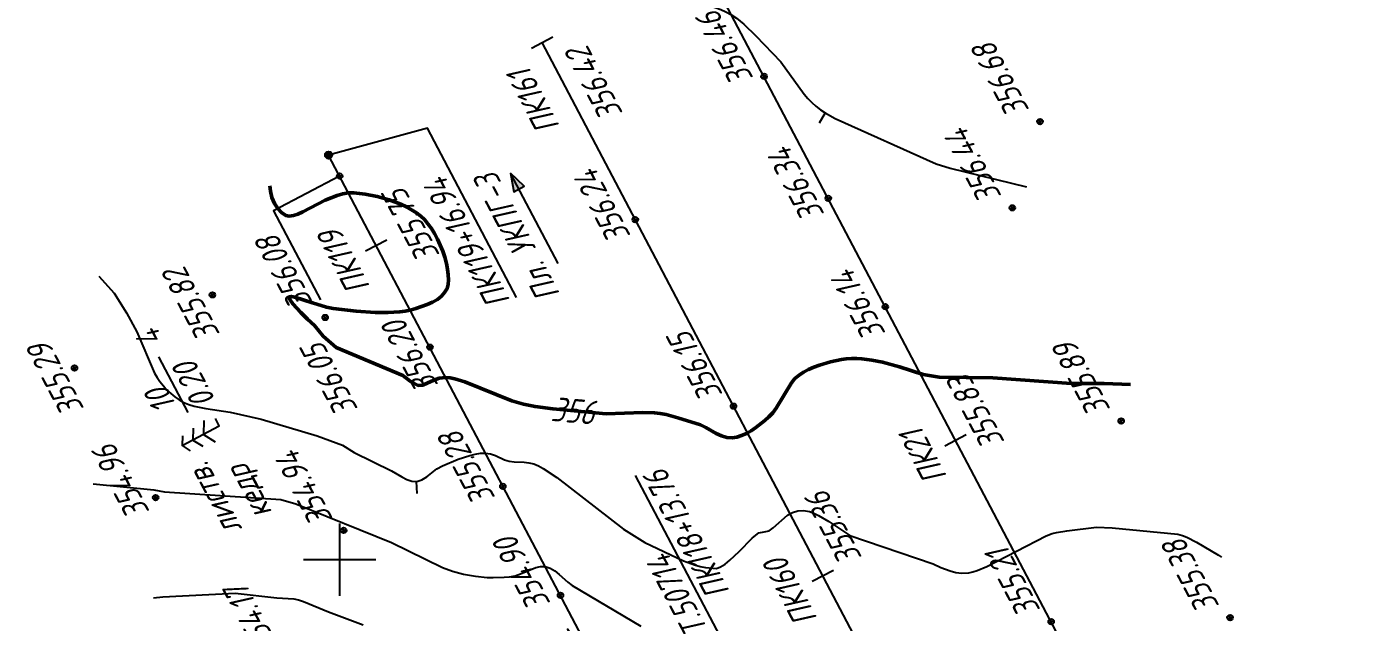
# Model space of a CAD drawing. Extents: x 1517348 to 1518464, y 2188576 to 2190606.
# Drawn here: x 1517348 to 1517568.8, y 2190389.6 to 2190488.5 of the extents above; entities that cross this region are included whole.
import ezdxf
from ezdxf.enums import TextEntityAlignment as Align

# ---------------------------------------------------------------- set-up
doc = ezdxf.new("R2010")
doc.units = 0
for name, color, linetype, lineweight in [('ИИ_ГЕОПУНКТ_025', 7, 'Continuous', 25), ('ИИ_ГЕОСЕТКА_025', 3, 'Continuous', 25), ('ИИ_ОТМЕТКА_025', 7, 'Continuous', 25), ('ИИ_ПИКЕТАЖ_025', 7, 'Continuous', 25), ('ИИ_РАЗМЕР_025', 7, 'Continuous', 25), ('ИИ_РЕЛЬЕФ_025', 34, 'Continuous', 25), ('ИИ_РЕЛЬЕФ_050', 34, 'Continuous', 50), ('ИИ_ТЕКСТ_025', 7, 'Continuous', 25), ('ИИ_ТРАССА_ТРУБ_025', 7, 'Continuous', 25), ('ИИ_УГОДЬЯ_025', 7, 'Continuous', 25)]:
    doc.layers.add(name, color=color, linetype=linetype, lineweight=lineweight)
doc.styles.add('VNIPISIMPLEXCUR', font='simplex.shx', dxfattribs={"width": 0.8, "oblique": 15})
doc.dimstyles.new('ИИ-2000-м-dm$2', dxfattribs={"dimscale": 2, "dimtxt": 2.5, "dimasz": 2.5, "dimexe": 1.25, "dimexo": 0, "dimgap": 1, "dimtad": 2, "dimtoh": 1, "dimzin": 1, "dimdsep": 46, "dimtxsty": 'VNIPISIMPLEXCUR', "dimcen": 2.5, "dimaunit": 1, "dimazin": 0, "dimtfac": 1, "dimtmove": 1, "dimatfit": 2, "dimfxl": 1, "dimarcsym": 0})

# ---------------------------------------------------------------- blocks, each defined once
blk = doc.blocks.new('PICKET')
at = {"color": 0, "linetype": 'Continuous', "lineweight": 25}
for p, q in [((-0.2299999999999898, 0), (0.2299999999999898, 0)), ((0, 0.2299999999999898), (0, -0.2299999999999898))]:
    blk.add_line(p, q, dxfattribs=at)
blk.add_circle((0, 0), 0.23, dxfattribs=at)
at = {"color": 0, "linetype": 'Continuous', "style": 'VNIPISIMPLEXCUR', "oblique": 15, "width": 0.8}
blk.add_attdef('OTMETKA', (1.25, 0.3000000000000114), '', height=2, dxfattribs=at)
at = {"color": 8, "linetype": 'Continuous', "style": 'VNIPISIMPLEXCUR', "oblique": 15, "width": 0.8, "flags": 1}
blk.add_attdef('NOMER', (1.25, -2.699999999999989), '', height=2, dxfattribs=at)
blk = doc.blocks.new('ИИ050052Р')
at = {"linetype": 'Continuous', "lineweight": 25}
h = blk.add_hatch(color=0, dxfattribs=at)
edge = h.paths.add_edge_path()
edge.add_arc((0, 0), 0.15, 0, 360)
at = {"color": 0, "linetype": 'Continuous', "lineweight": 25}
for radius in [0.75, 0.15]:
    blk.add_circle((0, 0), radius, dxfattribs=at)
at = {"color": 0, "linetype": 'Continuous', "style": 'VNIPISIMPLEXCUR', "oblique": 15, "width": 0.8}
for tag, p in [('CENTRE', (1.449999999999999, 0.6999999999999993)), ('HEIGHT', (1.449999999999999, -2.699999999999999))]:
    blk.add_attdef(tag, p, '', height=2, dxfattribs=at)
for tag, p in [('NUMBER', (-2, -1)), ('STATIONING', (-2, -4.399999999999999)), ('ALPHA', (-2, -7.799999999999999))]:
    blk.add_attdef(tag, text='', height=2, dxfattribs=at).set_placement(p, align=Align.RIGHT)
at = {"color": 253, "linetype": 'Continuous', "style": 'VNIPISIMPLEXCUR', "oblique": 15, "width": 0.8, "flags": 1}
blk.add_attdef('NOTE', text='', height=1.6, dxfattribs=at).set_placement((-2, -10.8), align=Align.RIGHT)
blk = doc.blocks.new('ИИ15001')
at = {"color": 0, "linetype": 'Continuous', "lineweight": 25}
blk.add_lwpolyline([(0, 1), (0, -1)], dxfattribs=at)
at = {"color": 0, "linetype": 'Continuous', "lineweight": 25, "style": 'VNIPISIMPLEXCUR', "oblique": 15, "width": 0.8}
blk.add_attdef('STATIONING', text='', height=2, dxfattribs=at).set_placement((0, 2), align=Align.CENTER)
at = {"color": 7, "linetype": 'Continuous', "lineweight": 25, "style": 'VNIPISIMPLEXCUR', "oblique": 15, "width": 0.8}
blk.add_attdef('HEIGHT', text='', height=2, dxfattribs=at).set_placement((0, -2), align=Align.TOP_CENTER)
blk = doc.blocks.new('ИИ053672А')
at = {"color": 0, "linetype": 'Continuous'}
for points in [[(0.6999999999999886, 3.095854811567278), (0, 3.5), (-0.6999999999999886, 3.095854811567278)], [(0, 3.5), (0, 0), (0.6999999999999886, 0)], [(0.8499999999999943, 2.009252271188814), (0, 2.5), (-0.8499999999999943, 2.009252271188814)], [(1, 0.9226497308103774), (0, 1.5), (-1, 0.9226497308103774)]]:
    blk.add_lwpolyline(points, dxfattribs=at)
at = {"color": 0, "linetype": 'Continuous', "style": 'VNIPISIMPLEXCUR', "oblique": 15, "width": 0.8}
blk.add_attdef('RACE1', text='', height=2, dxfattribs=at).set_placement((-2, 2.25), align=Align.RIGHT)
blk.add_attdef('HEIGHT', (2, 2.25), '', height=2, dxfattribs=at)
blk.add_attdef('DISTANCE', text='', height=2, dxfattribs=at).set_placement((8.5, 1.75), align=Align.MIDDLE_LEFT)
blk.add_attdef('RACE2', text='', height=2, dxfattribs=at).set_placement((-2, 1.25), align=Align.TOP_RIGHT)
blk.add_attdef('THICKNESS', text='', height=2, dxfattribs=at).set_placement((2, 1.25), align=Align.TOP_LEFT)
blk = doc.blocks.new('ИИ053296')
at = {"color": 0, "linetype": 'Continuous', "lineweight": 25}
blk.add_lwpolyline([(0, 0), (1, 0)], dxfattribs=at)
blk = doc.blocks.new('*D23')
at = {"layer": 'Defpoints', "color": 0, "transparency": 16777216}
for p in [(1517433.621501465, 2190485.815147317), (1517814.440990922, 2189993.765485427), (1517710.22396593, 2189950.843444816), (1517583.524995303, 2189878.794785678), (1518412.378345602, 2188627.849851612)]:
    blk.add_point(p, dxfattribs=at)
at = {"layer": 'ИИ_РАЗМЕР_025', "color": 0, "lineweight": -2, "transparency": 16777216}
for p, q in [((1517701.869198599, 2189947.558260646), (1517694.819576247, 2189960.940495218)), ((1517709.197025908, 2189948.667662895), (1517701.869198599, 2189947.558260646))]:
    blk.add_line(p, q, dxfattribs=at)
blk.add_arc((1517718.097446287, 2189945.797025238), 9.351900528215149, 142.4771374304417, 181.7709000662602, dxfattribs=at)
at = {"layer": 'ИИ_РАЗМЕР_025', "color": 0, "transparency": 16777216}
for points in [[(1517710.250687985, 2189952.002795828), (1517711.11002611, 2189950.983327453), (1517713.738762169, 2189954.071076014)], [(1517709.396538201, 2189945.670653224), (1517708.103486539, 2189945.345391518), (1517709.725797489, 2189941.628867385)]]:
    blk.add_solid(points, dxfattribs=at)
at = {"layer": 'ИИ_РАЗМЕР_025', "color": 0, "transparency": 16777216, "insert": (1517695.120068084, 2189953.115974297), "char_height": 4, "attachment_point": 5, "rotation": 117.77979618591773, "style": 'VNIPISIMPLEXCUR'}
blk.add_mtext("88°41'", dxfattribs=at)
blk = doc.blocks.new('ИИ05012')
at = {"color": 0, "linetype": 'Continuous', "lineweight": 25, "flags": 128}
for points in [[(0, 3), (0, -3)], [(-3, 0), (3, 0)]]:
    blk.add_lwpolyline(points, dxfattribs=at)
blk = doc.blocks.new('ИИ15002')
at = {"linetype": 'Continuous', "lineweight": 25}
h = blk.add_hatch(color=0, dxfattribs=at)
edge = h.paths.add_edge_path()
edge.add_arc((0, 0), 0.3, 0, 360)
at = {"color": 0, "linetype": 'Continuous', "lineweight": 25}
blk.add_circle((0, 0), 0.3, dxfattribs=at)
at = {"color": 0, "linetype": 'Continuous', "style": 'VNIPISIMPLEXCUR', "oblique": 15, "width": 0.8}
blk.add_attdef('STATIONING', (1, 1.3), '', height=2, rotation=90, dxfattribs=at)
at = {"color": 7, "linetype": 'Continuous', "style": 'VNIPISIMPLEXCUR', "oblique": 15, "width": 0.8}
blk.add_attdef('HEIGHT', text='', height=2, dxfattribs=at).set_placement((0, -1.3), align=Align.TOP_CENTER)
blk = doc.blocks.new('ИИ15008')
at = {"linetype": 'Continuous', "lineweight": 25}
blk.add_hatch(color=0, dxfattribs=at).paths.add_polyline_path([(0, 0), (1.5, -0.5000000000000002), (1.5, 0.4999999999999998)])
at = {"color": 0, "linetype": 'Continuous', "lineweight": 25}
blk.add_lwpolyline([(0, 0), (1.5, -0.5000000000000002), (1.5, 0.4999999999999998)], close=True, dxfattribs=at)
blk.add_lwpolyline([(8.5, -9.992007221626409e-16), (0, 0)], dxfattribs=at)

msp = doc.modelspace()

# ---------------------------------------------------------------- linework, layer by layer
at = {"layer": 'ИИ_ГЕОПУНКТ_025'}
msp.add_lwpolyline([(1517446.28, 2190375.86), (1517464.232876485, 2190385.317389098), (1517449.134685251, 2190413.978149437)], dxfattribs=at)
at = {"layer": 'ИИ_ОТМЕТКА_025', "elevation": 2.430000000000007}
msp.add_lwpolyline([(1517400.02, 2190463.67), (1517389.062478689, 2190457.897691442), (1517396.842999054, 2190443.127999758)], dxfattribs=at)
at = {"layer": 'ИИ_ПИКЕТАЖ_025', "color": 4}
msp.add_lwpolyline([(1517429.381777077, 2190443.533146976), (1517414.592510087, 2190471.607479207), (1517398.189337403, 2190467.149850846)], dxfattribs=at)
at = {"layer": 'ИИ_РЕЛЬЕФ_025'}
for points, elevation in [([(1517449.174680886, 2190494.008400895), (1517453.829448686, 2190493.952812991), (1517455.72475648, 2190493.093126095), (1517461.535992414, 2190491.921181013), (1517462.363680111, 2190491.662027572), (1517463.322962647, 2190491.303968048), (1517464.162033101, 2190490.931642231), (1517464.986697022, 2190490.472368225), (1517465.902759956, 2190489.853464134), (1517467.107470942, 2190488.867728215), (1517469.101573617, 2190486.937939637), (1517473.269333716, 2190482.64522517), (1517477.163311931, 2190477.246100857), (1517477.769957757, 2190476.533434126), (1517478.411857842, 2190475.861813114), (1517479.096566667, 2190475.240033333), (1517479.832958658, 2190474.671228855), (1517480.612594816, 2190474.152772564), (1517482.271074339, 2190473.231364646), (1517499.075, 2190465.693888889), (1517501.382673077, 2190464.955019231), (1517514.036838333, 2190461.898170098)], 356.5), ([(1517360.062540391, 2190447.065049689), (1517362.575135368, 2190444.218341639), (1517364.632441667, 2190440.971725), (1517366.369975, 2190437.83), (1517369.299101764, 2190430.963854391), (1517369.715428372, 2190430.236740851), (1517370.15883936, 2190429.580409192), (1517370.746386264, 2190428.829217815), (1517371.343929777, 2190428.152973903), (1517371.967665988, 2190427.545181565), (1517372.633790987, 2190426.99934491), (1517373.358500861, 2190426.508968051), (1517374.1579917, 2190426.067555097), (1517374.967540713, 2190425.730062942), (1517375.855482991, 2190425.466782337), (1517377.794184328, 2190425.094352804), (1517381.81631303, 2190424.486499677), (1517386.970769565, 2190423.322608696), (1517396.295685714, 2190420.532857143), (1517400.509971428, 2190418.975714285), (1517402.414809072, 2190417.75221088), (1517408.613860993, 2190414.719329423), (1517410.33100578, 2190413.74120033), (1517411.181174234, 2190413.322002428), (1517412.014534812, 2190413.042537816), (1517412.822683575, 2190412.972673139), (1517413.686447148, 2190413.216623056), (1517414.496298662, 2190413.729323997), (1517416.145817718, 2190415.045198863), (1517417.081261363, 2190415.590482745), (1517419.6963096, 2190416.66276866), (1517421.607144853, 2190417.284602432), (1517422.536950008, 2190417.510026548), (1517423.41596756, 2190417.652861831), (1517424.218913044, 2190417.693913044), (1517425.083422943, 2190417.567819555), (1517425.87611335, 2190417.284519508), (1517427.381255131, 2190416.581329927), (1517428.161316226, 2190416.328955485), (1517428.974779774, 2190416.22141627), (1517430.630247941, 2190416.153852414), (1517431.444214949, 2190416.063357023), (1517432.246730146, 2190415.919175672), (1517433.043442889, 2190415.584899495), (1517433.816436506, 2190415.14495923), (1517436.094756, 2190413.644), (1517447.159394118, 2190405.044705882), (1517450.716066904, 2190402.84319583), (1517457.123260027, 2190399.805056658), (1517458.930798505, 2190399.143405173), (1517459.854339942, 2190398.87417508), (1517460.756203289, 2190398.711743719), (1517462.572082499, 2190398.519388101), (1517463.267176215, 2190398.79918291), (1517464.009281403, 2190399.270348953), (1517464.781560263, 2190399.886960881), (1517466.349287806, 2190401.372821005), (1517468.506236689, 2190403.54432165), (1517469.105963805, 2190404.069176598), (1517469.618, 2190404.418), (1517470.501631161, 2190404.638582766), (1517471.305038452, 2190404.793526865), (1517471.995070699, 2190405.262862244), (1517474.400817922, 2190407.397311976), (1517475.189615826, 2190407.846671686), (1517476.113359934, 2190408.104111702), (1517477.026436022, 2190408.148380962), (1517478.051366307, 2190407.970069116), (1517478.761185986, 2190407.719717988), (1517479.53627437, 2190407.339487236), (1517481.222009222, 2190406.309275745), (1517484.713975, 2190404.009075), (1517498.5757, 2190399.294285714), (1517499.848046742, 2190398.667833339), (1517501.397862542, 2190398.134399082), (1517502.301890383, 2190397.881334359), (1517503.312406293, 2190397.736354679), (1517504.457776341, 2190397.797798038), (1517505.13126007, 2190397.947075041), (1517505.865646617, 2190398.180686128), (1517507.485352787, 2190398.856910162), (1517517.313198176, 2190403.965707371), (1517518.3025, 2190404.32125), (1517519.031539169, 2190404.496453007), (1517520.768733422, 2190404.78102501), (1517525.654444444, 2190405.364444444), (1517528.28798, 2190405.248), (1517539.207067819, 2190404.202367989), (1517539.962276613, 2190404.028937456), (1517540.653762614, 2190403.750344964), (1517542.308766045, 2190402.880198095), (1517545.945210622, 2190400.764350089), (1517546.436130292, 2190400.394886186)], 355.5), ([(1517359.121738446, 2190412.576854219), (1517369.149627778, 2190411.580833333), (1517370.94816087, 2190411.225217391), (1517390.257976923, 2190409.987692308), (1517392.732140741, 2190409.278148148), (1517408.64794, 2190402.866), (1517417.107985931, 2190398.67162802), (1517418.759926551, 2190398.058239351), (1517420.569429425, 2190397.583195841), (1517422.563030452, 2190397.239386866), (1517424.527569045, 2190397.059126644), (1517425.48701674, 2190397.026314994), (1517427.336422545, 2190397.06730397), (1517428.216842105, 2190397.137894737), (1517429.142560305, 2190397.317118444), (1517430.042757161, 2190397.624154852), (1517432.590407575, 2190398.67328283), (1517433.388706958, 2190398.852712586), (1517434.161578947, 2190398.840526316), (1517434.965863019, 2190398.582029473), (1517435.724384196, 2190398.132164977), (1517436.452396777, 2190397.554722045), (1517437.877913344, 2190396.272257747), (1517438.605925926, 2190395.694814815), (1517450.02, 2190388.954857143)], 355), ([(1517369.088999805, 2190393.656137584), (1517370.641566667, 2190393.816428571), (1517382.698946939, 2190394.414081633), (1517389.614028808, 2190393.679759029), (1517392.398529025, 2190393.470939566), (1517393.190164151, 2190393.327245283), (1517393.997252732, 2190393.064923732), (1517398.181548, 2190391.3289), (1517403.925354545, 2190389.190972727)], 354.5)]:
    msp.add_lwpolyline(points, dxfattribs=dict(at, elevation=elevation))
at = {"layer": 'ИИ_РЕЛЬЕФ_050', "elevation": 356}
msp.add_lwpolyline([(1517388.455173618, 2190462.021994341), (1517388.514945559, 2190461.140337022), (1517388.772809272, 2190460.109198157), (1517389.205903281, 2190459.128821056), (1517389.750033617, 2190458.262721741), (1517390.390314579, 2190457.591663538), (1517391.074070588, 2190457.13357647), (1517391.663656789, 2190457.018034051), (1517392.342508925, 2190457.098734169), (1517393.098904249, 2190457.340245428), (1517393.921120015, 2190457.707136428), (1517397.640064361, 2190459.674378385), (1517399.596138585, 2190460.442571176), (1517400.546977734, 2190460.722937442), (1517401.461652345, 2190460.904167508), (1517402.346928263, 2190460.881478584), (1517404.248006803, 2190460.683962915), (1517406.24894695, 2190460.292744511), (1517408.260739907, 2190459.718800607), (1517410.194376879, 2190458.973108434), (1517411.104071621, 2190458.539287131), (1517411.960849069, 2190458.066645225), (1517412.753583122, 2190457.556554867), (1517413.471147681, 2190457.010388213), (1517414.102416647, 2190456.429517416), (1517414.677083143, 2190455.749842519), (1517415.251135844, 2190454.982557303), (1517415.783027413, 2190454.117500479), (1517416.277136171, 2190453.18461795), (1517416.726359023, 2190452.20382882), (1517417.123592878, 2190451.195052193), (1517417.461734641, 2190450.178207176), (1517417.733681218, 2190449.173212873), (1517417.932329517, 2190448.199988388), (1517418.050576442, 2190447.278452827), (1517418.081318902, 2190446.428525294), (1517418.017453802, 2190445.670124894), (1517417.851878049, 2190445.023170732), (1517417.437428621, 2190444.358056062), (1517416.939390705, 2190443.726080291), (1517416.254768556, 2190443.195773649), (1517415.456431654, 2190442.73413852), (1517414.573283175, 2190442.333559246), (1517412.668164174, 2190441.685105642), (1517411.704, 2190441.422000001), (1517410.882497222, 2190441.245923216), (1517409.988690546, 2190441.118710859), (1517408.033660379, 2190440.993239087), (1517405.937899249, 2190441.010303991), (1517402.746927084, 2190441.225981107), (1517398.923643518, 2190441.683142514), (1517397.829230804, 2190441.900522682), (1517395.516863726, 2190442.605552634), (1517392.599022059, 2190443.589675259), (1517392.00248071, 2190443.698377826), (1517391.689482638, 2190443.614178313), (1517391.767867736, 2190443.170197015), (1517392.256313088, 2190442.475665401), (1517393.550283212, 2190441.004173599), (1517394.677579571, 2190439.905823978), (1517395.863086513, 2190438.86311077), (1517397.295969039, 2190437.07081235), (1517399.437391304, 2190435.209217391), (1517410.525418182, 2190430.568181818), (1517411.748807772, 2190429.599372767), (1517412.401710954, 2190429.21699387), (1517413.082086394, 2190428.90263206), (1517413.856981637, 2190428.97836708), (1517414.677447808, 2190429.316045669), (1517415.567083805, 2190429.750419628), (1517416.549488526, 2190430.116240761), (1517417.64826087, 2190430.24826087), (1517418.360546859, 2190430.177267539), (1517419.131247167, 2190430.019165221), (1517420.821678688, 2190429.490575278), (1517428.614337338, 2190426.358304404), (1517430.550671283, 2190425.781127043), (1517432.473161036, 2190425.404101203), (1517435.400241552, 2190425.007723548), (1517444.28551323, 2190424.22457723), (1517450.337728307, 2190424.405127491), (1517452.278024039, 2190424.340224626), (1517453.207689524, 2190424.242102892), (1517454.226249874, 2190424.066323117), (1517456.16705553, 2190423.558521817), (1517459.933088788, 2190422.355429113), (1517460.810345418, 2190421.937245023), (1517462.559353726, 2190420.960639711), (1517463.436610356, 2190420.542455621), (1517464.320218122, 2190420.286065021), (1517465.21039094, 2190420.196917395), (1517465.970504566, 2190420.320909705), (1517466.751322746, 2190420.577295588), (1517467.542714409, 2190420.94501836), (1517468.334548483, 2190421.403021331), (1517469.116693899, 2190421.930247816), (1517470.611394468, 2190423.108144579), (1517471.303687481, 2190423.716701484), (1517471.920878718, 2190424.368774671), (1517472.476455624, 2190425.121363352), (1517475.019616669, 2190429.322624925), (1517475.619202478, 2190430.036658022), (1517476.295072251, 2190430.637323765), (1517477.04730162, 2190431.134641283), (1517477.871661039, 2190431.576180717), (1517478.749995896, 2190431.964455595), (1517479.664151582, 2190432.301979448), (1517481.527306991, 2190432.834828203), (1517483.315890377, 2190433.194835217), (1517484.136831034, 2190433.316306897), (1517485.03573246, 2190433.39772133), (1517485.882616548, 2190433.405696351), (1517486.703297504, 2190433.352938207), (1517488.369306842, 2190433.116047419), (1517490.152737451, 2190432.774534021), (1517492.993522802, 2190431.974204453), (1517496.89665, 2190430.746766667), (1517499.582527632, 2190430.264595066), (1517508.46, 2190430.1776), (1517521.48, 2190429.210061111), (1517526.94995, 2190429.25), (1517531.343841434, 2190429.044442099)], dxfattribs=at)
at = {"layer": 'ИИ_ТРАССА_ТРУБ_025', "color": 34}
msp.add_lwpolyline([(1517809.905160894, 2189835.886634048), (1517460.163862832, 2190499.797387947)], dxfattribs=at)
at = {"layer": 'ИИ_ТРАССА_ТРУБ_025', "color": 4}
for points in [[(1518412.378345602, 2188627.849851611), (1517433.621501464, 2190485.815147317)], [(1518412.378345602, 2188627.849851611), (1517433.621501464, 2190485.815147317)], [(1517676.425706568, 2189939.01476061), (1517585.06, 2190112.46), (1517446.28, 2190375.86), (1517398.189337402, 2190467.149850845)], [(1517676.425706568, 2189939.01476061), (1517585.06, 2190112.46), (1517446.28, 2190375.86), (1517398.189337402, 2190467.149850845)]]:
    msp.add_lwpolyline(points, dxfattribs=at)
at = {"layer": 'ИИ_УГОДЬЯ_025'}
msp.add_lwpolyline([(1517374.88008901, 2190424.443493708), (1517370.021042211, 2190433.667378452)], dxfattribs=at)

# ---------------------------------------------------------------- block references
at = {"layer": 'ИИ_ГЕОПУНКТ_025'}
ref = msp.add_blockref('ИИ050052Р', (1517446.28, 2190375.86), dxfattribs=dict(at, xscale=2, yscale=2, zscale=2, rotation=117.7797222222222))
ref.add_attrib('NUMBER', 'Т.50714', dxfattribs={"layer": '0', "color": 0, "linetype": 'Continuous', "height": 3.999999999999999, "rotation": 117.7797222245429, "style": 'VNIPISIMPLEXCUR', "oblique": 14.99999999999995, "width": 0.8}).set_placement((1517454.458962948, 2190401.312884576), align=Align.RIGHT)
ref.add_attrib('CENTRE', '354.68', (1517438.477116682, 2190374.591272189), dxfattribs={"layer": '0', "color": 0, "linetype": 'Continuous', "height": 3.999999999999999, "rotation": 117.7797222245429, "style": 'VNIPISIMPLEXCUR', "oblique": 14.99999999999995, "width": 0.8})
ref.add_attrib('HEIGHT', '354.32', (1517443.896132865, 2190377.4459537), dxfattribs={"layer": '0', "color": 0, "linetype": 'Continuous', "height": 3.999999999999999, "rotation": 117.7797222245429, "style": 'VNIPISIMPLEXCUR', "oblique": 14.99999999999995, "width": 0.8})
ref.add_attrib('STATIONING', 'ПК118+13.76', dxfattribs={"layer": '0', "color": 0, "linetype": 'Continuous', "height": 3.999999999999999, "rotation": 117.7797222245429, "style": 'VNIPISIMPLEXCUR', "oblique": 14.99999999999995, "width": 0.8}).set_placement((1517453.974734966, 2190415.398735698), align=Align.RIGHT)
at = {"layer": 'ИИ_ГЕОСЕТКА_025', "xscale": 2, "yscale": 2, "zscale": 2}
msp.add_blockref('ИИ05012', (1517400, 2190400), dxfattribs=at)
at = {"layer": 'ИИ_ОТМЕТКА_025'}
ref = msp.add_blockref('PICKET', (1517470.483267546, 2190480.208154986, 356.46), dxfattribs=dict(at, xscale=2, yscale=2, zscale=2, rotation=117.7797222222222))
ref.add_attrib('OTMETKA', '356.46', (1517468.794590482, 2190479.9099993, 356.46), dxfattribs={"layer": '0', "color": 0, "linetype": 'Continuous', "height": 3.999999999999998, "rotation": 117.7797222245429, "style": 'VNIPISIMPLEXCUR', "oblique": 14.99999999999995, "width": 0.8000000000000008})
at = {"layer": 'ИИ_ОТМЕТКА_025', "xscale": 2, "yscale": 2, "zscale": 2, "rotation": 117.7797222222222}
for p, values in [((1517516.3, 2190472.7001, 356.68), {'OTMETKA': '356.68'}), ((1517511.7099, 2190458.39, 356.44), {'OTMETKA': '356.44'}), ((1517465.410874775, 2190425.469666479, 356.15), {'OTMETKA': '356.15'}), ((1517529.7799, 2190423.02, 355.89), {'OTMETKA': '355.89'}), ((1517400.6799, 2190404.85, 354.94), {'OTMETKA': '354.94'}), ((1517518.158071078, 2190389.707505133, 355.21), {'OTMETKA': '355.21'}), ((1517547.86, 2190390.37, 355.38), {'OTMETKA': '355.38'})]:
    msp.add_blockref('PICKET', p, dxfattribs=at).add_auto_attribs(values)
at = {"layer": 'ИИ_ОТМЕТКА_025'}
ref = msp.add_blockref('PICKET', (1517481.143352611, 2190459.972211588, 356.34), dxfattribs=dict(at, xscale=2, yscale=2, zscale=2, rotation=117.7797222222222))
ref.add_attrib('OTMETKA', '356.34', (1517480.604842027, 2190457.33092042, 356.34), dxfattribs={"layer": '0', "color": 0, "linetype": 'Continuous', "height": 3.999999999999998, "rotation": 117.7797222245429, "style": 'VNIPISIMPLEXCUR', "oblique": 14.99999999999995, "width": 0.8000000000000008})
ref = msp.add_blockref('PICKET', (1517400.02, 2190463.67, 356.08), dxfattribs=dict(at, xscale=2, yscale=2, zscale=2, rotation=117.7797222222222))
ref.add_attrib('OTMETKA', '356.08', (1517395.606621246, 2190442.776147332, 8.230000000000075), dxfattribs={"layer": '0', "color": 0, "linetype": 'Continuous', "height": 4, "rotation": 117.7797222245429, "style": 'VNIPISIMPLEXCUR', "oblique": 14.99999999999995, "width": 0.8000000000000005})
ref = msp.add_blockref('PICKET', (1517449.101249748, 2190456.43008067, 356.24), dxfattribs=dict(at, xscale=2, yscale=2, zscale=2, rotation=117.7797222222222))
ref.add_attrib('OTMETKA', '356.24', (1517448.432731421, 2190453.728324055, 356.24), dxfattribs={"layer": '0', "color": 0, "linetype": 'Continuous', "height": 3.999999999999998, "rotation": 117.7797222245429, "style": 'VNIPISIMPLEXCUR', "oblique": 14.99999999999995, "width": 0.8000000000000008})
ref = msp.add_blockref('PICKET', (1517378.89, 2190443.94, 355.82), dxfattribs=dict(at, xscale=2, yscale=2, zscale=2, rotation=117.7797222222222))
ref.add_attrib('OTMETKA', '355.82', (1517380.242218205, 2190437.416840776, 355.82), dxfattribs={"layer": '0', "color": 0, "linetype": 'Continuous', "height": 4.000000000000001, "rotation": 117.7797222245429, "style": 'VNIPISIMPLEXCUR', "oblique": 14.99999999999939, "width": 0.7999999999999998})
ref = msp.add_blockref('PICKET', (1517490.625857014, 2190441.971658947, 356.14), dxfattribs=dict(at, xscale=2, yscale=2, zscale=2, rotation=117.7797222222222))
ref.add_attrib('OTMETKA', '356.14', (1517490.758277437, 2190437.552531968, 356.14), dxfattribs={"layer": '0', "color": 0, "linetype": 'Continuous', "height": 3.999999999999998, "rotation": 117.7797222245429, "style": 'VNIPISIMPLEXCUR', "oblique": 14.99999999999995, "width": 0.8000000000000008})
ref = msp.add_blockref('PICKET', (1517397.62258411, 2190440.18866627, 356.05), dxfattribs=dict(at, xscale=2, yscale=2, zscale=2, rotation=117.7797222222222))
ref.add_attrib('OTMETKA', '356.05', (1517403.155888121, 2190424.979579515, 356.05), dxfattribs={"layer": '0', "color": 0, "linetype": 'Continuous', "height": 4.000000000000001, "rotation": 117.7797222245429, "style": 'VNIPISIMPLEXCUR', "oblique": 14.99999999999939, "width": 0.7999999999999998})
ref = msp.add_blockref('PICKET', (1517415.02, 2190435.27, 356.2), dxfattribs=dict(at, xscale=2, yscale=2, zscale=2, rotation=117.7797222222222))
ref.add_attrib('OTMETKA', '356.20', (1517416.505255896, 2190428.956600172, 8.35000000000008), dxfattribs={"layer": '0', "color": 0, "linetype": 'Continuous', "height": 4, "rotation": 117.7797222245429, "style": 'VNIPISIMPLEXCUR', "oblique": 14.99999999999995, "width": 0.8000000000000005})
ref = msp.add_blockref('PICKET', (1517355.9899, 2190431.8, 355.29), dxfattribs=dict(at, xscale=2, yscale=2, zscale=2, rotation=117.7797222222222))
ref.add_attrib('OTMETKA', '355.29', (1517357.686083224, 2190425.03373837, 355.29), dxfattribs={"layer": '0', "color": 0, "linetype": 'Continuous', "height": 4.000000000000001, "rotation": 117.7797222245429, "style": 'VNIPISIMPLEXCUR', "oblique": 14.99999999999939, "width": 0.7999999999999998})
ref = msp.add_blockref('PICKET', (1517427.11, 2190412.17, 355.28), dxfattribs=dict(at, xscale=2, yscale=2, zscale=2, rotation=117.7797222222222))
ref.add_attrib('OTMETKA', '355.28', (1517425.953310836, 2190410.259740404, 7.430000000000064), dxfattribs={"layer": '0', "color": 0, "linetype": 'Continuous', "height": 4, "rotation": 117.7797222245429, "style": 'VNIPISIMPLEXCUR', "oblique": 14.99999999999995, "width": 0.8000000000000005})
ref = msp.add_blockref('PICKET', (1517369.4699, 2190410.3, 354.96), dxfattribs=dict(at, xscale=2, yscale=2, zscale=2, rotation=117.7797222222222))
ref.add_attrib('OTMETKA', '354.96', (1517368.561624517, 2190407.951222551, 354.96), dxfattribs={"layer": '0', "color": 0, "linetype": 'Continuous', "height": 4.000000000000001, "rotation": 117.7797222245429, "style": 'VNIPISIMPLEXCUR', "oblique": 14.99999999999939, "width": 0.7999999999999998})
ref = msp.add_blockref('PICKET', (1517436.68, 2190394.08, 354.9), dxfattribs=dict(at, xscale=2, yscale=2, zscale=2, rotation=117.7797222222222))
ref.add_attrib('OTMETKA', '354.90', (1517435.122766271, 2190392.749290878, 7.050000000000068), dxfattribs={"layer": '0', "color": 0, "linetype": 'Continuous', "height": 4, "rotation": 117.7797222245429, "style": 'VNIPISIMPLEXCUR', "oblique": 14.99999999999995, "width": 0.8000000000000005})
ref = msp.add_blockref('PICKET', (1517383.4599, 2190383.12, 354.17), dxfattribs=dict(at, xscale=2, yscale=2, zscale=2, rotation=117.7797222222222))
ref.add_attrib('OTMETKA', '354.17', (1517390.064725376, 2190385.460609161, 354.17), dxfattribs={"layer": '0', "color": 0, "linetype": 'Continuous', "height": 4, "rotation": 117.7797222245429, "style": 'VNIPISIMPLEXCUR', "oblique": 15, "width": 0.8})
at = {"layer": 'ИИ_ПИКЕТАЖ_025', "color": 4}
ref = msp.add_blockref('ИИ15001', (1517433.621501476, 2190485.815147324, 356.42), dxfattribs=dict(at, xscale=2, yscale=2, zscale=2, rotation=117.7798))
ref.add_attrib('STATIONING', 'ПК161', dxfattribs={"layer": '0', "color": 0, "linetype": 'Continuous', "lineweight": 25, "height": 3.999999999999999, "rotation": 117.7797999896552, "style": 'VNIPISIMPLEXCUR', "oblique": 15.00000000000011, "width": 0.8}).set_placement((1517434.02922849, 2190476.918014214), align=Align.CENTER)
ref.add_attrib('HEIGHT', '356.42', dxfattribs={"layer": '0', "color": 7, "linetype": 'Continuous', "lineweight": 25, "height": 3.999999999999999, "rotation": 117.7797999896552, "style": 'VNIPISIMPLEXCUR', "oblique": 15.00000000000011, "width": 0.8}).set_placement((1517440.576754452, 2190477.957253178), align=Align.TOP_CENTER)
ref = msp.add_blockref('ИИ15002', (1517398.189337402, 2190467.149850846), dxfattribs=dict(at, xscale=2, yscale=2, zscale=2, rotation=117.7797222222222))
ref.add_attrib('STATIONING', 'ПК119+16.94', (1517428.437543648, 2190442.981256775), dxfattribs={"layer": '0', "color": 0, "linetype": 'Continuous', "height": 3.999999999999998, "rotation": 117.7798502702582, "style": 'VNIPISIMPLEXCUR', "oblique": 14.99999999999995, "width": 0.8})
ref = msp.add_blockref('ИИ15001', (1517406.086526577, 2190452.158724044, 355.75), dxfattribs=dict(at, xscale=2, yscale=2, zscale=2, rotation=117.7799))
ref.add_attrib('STATIONING', 'ПК119', dxfattribs={"layer": '0', "color": 0, "linetype": 'Continuous', "lineweight": 25, "height": 3.999999999999998, "rotation": 117.7799000016135, "style": 'VNIPISIMPLEXCUR', "oblique": 15.00000000000011, "width": 0.8000000000000007}).set_placement((1517402.54754844, 2190450.294418882), align=Align.CENTER)
ref.add_attrib('HEIGHT', '355.75', dxfattribs={"layer": '0', "color": 7, "linetype": 'Continuous', "lineweight": 25, "height": 3.999999999999998, "rotation": 117.7799000016135, "style": 'VNIPISIMPLEXCUR', "oblique": 15.00000000000011, "width": 0.8000000000000007}).set_placement((1517410.188145082, 2190454.407783591), align=Align.TOP_CENTER)
at = {"layer": 'ИИ_ПИКЕТАЖ_025', "color": 34}
ref = msp.add_blockref('ИИ15001', (1517502.283175767, 2190419.84267582, 355.83), dxfattribs=dict(at, xscale=2, yscale=2, zscale=2, rotation=117.7798))
ref.add_attrib('STATIONING', 'ПК21', dxfattribs={"layer": '0', "color": 0, "linetype": 'Continuous', "lineweight": 25, "height": 3.999999999999999, "rotation": 117.7797999896552, "style": 'VNIPISIMPLEXCUR', "oblique": 15.00000000000011, "width": 0.8}).set_placement((1517498.744194376, 2190417.978376834), align=Align.CENTER)
ref.add_attrib('HEIGHT', '355.83', dxfattribs={"layer": '0', "color": 7, "linetype": 'Continuous', "lineweight": 25, "height": 3.999999999999999, "rotation": 117.7797999896552, "style": 'VNIPISIMPLEXCUR', "oblique": 15.00000000000011, "width": 0.8}).set_placement((1517503.939090683, 2190423.45134382), align=Align.TOP_CENTER)
at = {"layer": 'ИИ_ПИКЕТАЖ_025', "color": 4}
ref = msp.add_blockref('ИИ15001', (1517480.228970232, 2190397.340609432, 355.36), dxfattribs=dict(at, xscale=2, yscale=2, zscale=2, rotation=117.7798))
ref.add_attrib('STATIONING', 'ПК160', dxfattribs={"layer": '0', "color": 0, "linetype": 'Continuous', "lineweight": 25, "height": 3.999999999999999, "rotation": 117.7797999896552, "style": 'VNIPISIMPLEXCUR', "oblique": 15.00000000000011, "width": 0.8}).set_placement((1517476.68998884, 2190395.476310445), align=Align.CENTER)
ref.add_attrib('HEIGHT', '355.36', dxfattribs={"layer": '0', "color": 7, "linetype": 'Continuous', "lineweight": 25, "height": 3.999999999999999, "rotation": 117.7797999896552, "style": 'VNIPISIMPLEXCUR', "oblique": 15.00000000000011, "width": 0.8}).set_placement((1517480.273374984, 2190404.194775301), align=Align.TOP_CENTER)
at = {"layer": 'ИИ_РЕЛЬЕФ_025', "xscale": 2, "yscale": 2, "zscale": 2}
for p, rotation in [((1517480.612594816, 2190474.152772564, 356.5), 239.8204508440157), ((1517412.733597368, 2190412.980374666, 355.5), 272.4939678154067)]:
    msp.add_blockref('ИИ053296', p, dxfattribs=dict(at, rotation=rotation))
at = {"layer": 'ИИ_ТЕКСТ_025', "xscale": 2, "yscale": 2, "zscale": 2, "rotation": 297.7797222222222}
msp.add_blockref('ИИ15008', (1517428.399272763, 2190464.16651786), dxfattribs=at)
at = {"layer": 'ИИ_УГОДЬЯ_025'}
ref = msp.add_blockref('ИИ053672А', (1517380.041966351, 2190422.181469032), dxfattribs=dict(at, xscale=2, yscale=2, zscale=2, rotation=117.7797222222222))
ref.add_attrib('RACE1', 'листв.', dxfattribs={"layer": '0', "color": 0, "linetype": 'Continuous', "height": 4, "rotation": 117.7797222245429, "style": 'VNIPISIMPLEXCUR', "oblique": 15, "width": 0.8}).set_placement((1517377.924903621, 2190416.545154155), align=Align.RIGHT)
ref.add_attrib('RACE2', 'кедр', dxfattribs={"layer": '0', "color": 0, "linetype": 'Continuous', "height": 4, "rotation": 117.7797222245429, "style": 'VNIPISIMPLEXCUR', "oblique": 15, "width": 0.8}).set_placement((1517380.946710715, 2190414.334041328), align=Align.TOP_RIGHT)
ref.add_attrib('HEIGHT', '10', (1517373.036003239, 2190425.53961405), dxfattribs={"layer": '0', "color": 0, "linetype": 'Continuous', "height": 4, "rotation": 117.7797222245429, "style": 'VNIPISIMPLEXCUR', "oblique": 15, "width": 0.8})
ref.add_attrib('THICKNESS', '0.20', dxfattribs={"layer": '0', "color": 0, "linetype": 'Continuous', "height": 4, "rotation": 117.7797222245429, "style": 'VNIPISIMPLEXCUR', "oblique": 15, "width": 0.8}).set_placement((1517375.965807217, 2190424.55526909), align=Align.TOP_LEFT)
ref.add_attrib('DISTANCE', '4', dxfattribs={"layer": '0', "color": 0, "linetype": 'Continuous', "height": 4, "rotation": 117.7797222245429, "style": 'VNIPISIMPLEXCUR', "oblique": 15, "width": 0.8}).set_placement((1517369.022105144, 2190435.590893292), align=Align.MIDDLE_LEFT)

# ---------------------------------------------------------------- texts
at = {"layer": 'ИИ_РЕЛЬЕФ_025', "style": 'VNIPISIMPLEXCUR', "oblique": 15, "width": 0.8}
msp.add_text('356', height=4, rotation=354.9629765466323, dxfattribs=at).set_placement((1517438.734572461, 2190424.713836194, 356), align=Align.MIDDLE)
at = {"layer": 'ИИ_ТЕКСТ_025', "style": 'VNIPISIMPLEXCUR', "oblique": 15, "width": 0.8}
msp.add_text('Пл. УКПГ-3', height=4, rotation=117.7797222186416, dxfattribs=at).set_placement((1517436.701442549, 2190444.077130991))

# ---------------------------------------------------------------- dimensions: what is measured, and where the dimension line sits
at = {"layer": 'ИИ_РАЗМЕР_025'}
dim = msp.add_angular_dim_2l(base=(1517710.22396593, 2189950.843444816), line1=((1518412.378345602, 2188627.849851611), (1517433.621501464, 2190485.815147317)), line2=((1517814.440990922, 2189993.765485427), (1517583.524995302, 2189878.794785678)), dimstyle='ИИ-2000-м-dm$2', override={"dimtxt": 2, "dimasz": 2, "dimgap": 0.5}, dxfattribs=at)
dim.commit()
dim.dimension.update_dxf_attribs({"geometry": '*D23', "text_midpoint": (1517695.120068084, 2189953.115974297), "dimtype": 162})

doc.saveas('drawing.dxf')
